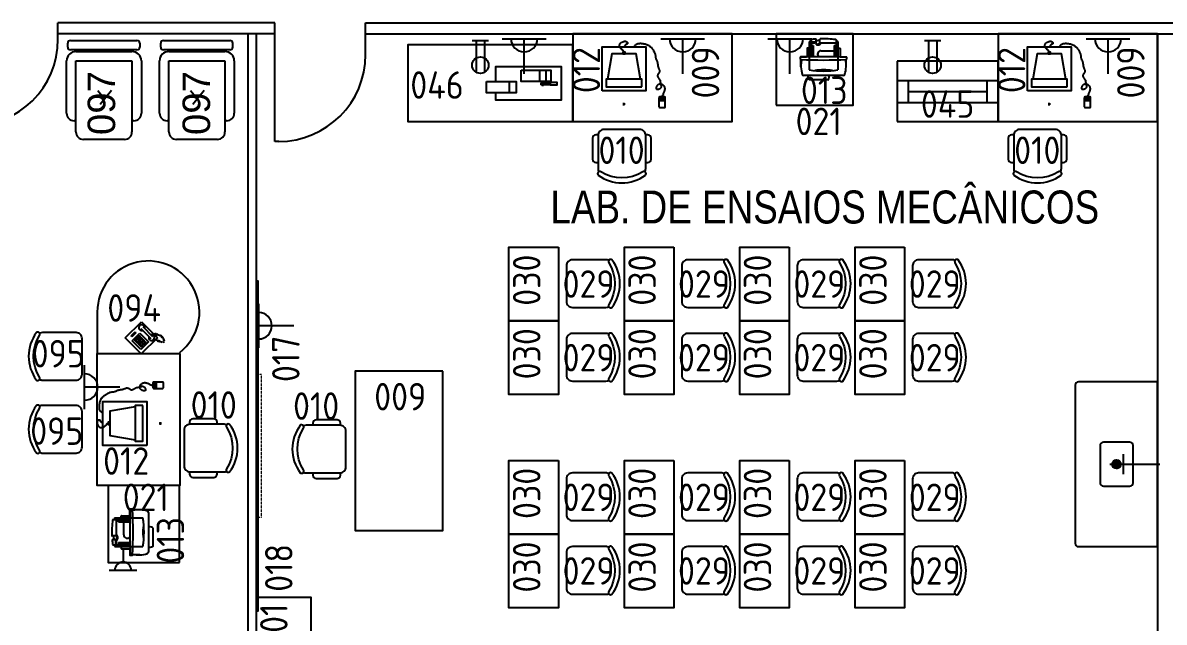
# Model space of a CAD drawing. Header units: millimetres. Extents: x 18768 to 1484868, y -11027 to 520152.
# Drawn here: x 198631 to 209015, y 29657 to 35110 of the extents above; entities that cross this region are included whole.
import ezdxf
from ezdxf.enums import TextEntityAlignment as Align

# ---------------------------------------------------------------- set-up
doc = ezdxf.new("R2010")
doc.units = ezdxf.units.MM
doc.linetypes.add('HIDDEN', pattern=[0.375, 0.25, -0.125])
for name, color, linetype in [('025', 3, 'Continuous'), ('1-PAREDES', 7, 'Continuous'), ('L018-SIMBOLO1', 3, 'Continuous'), ('L025-CONTORNO', 7, 'Continuous'), ('L025-IMPLANTAÇÃO', 1, 'Continuous'), ('L025-TEXTO', 7, 'Continuous'), ('L035-ARRANJO-ADQUIRIR', 102, 'Continuous'), ('L035-ARRANJO-EXISTENTE', 180, 'Continuous'), ('L035-TEXTO', 40, 'Continuous'), ('PAREDES', 7, 'Continuous')]:
    doc.layers.add(name, color=color, linetype=linetype)
doc.styles.add('ISO-CP--18', font='isocp.shx', dxfattribs={"width": 0.75, "height": 180})
doc.styles.add('ISO-CP--25', font='isocp.shx', dxfattribs={"height": 250})
doc.styles.get("Standard").update_dxf_attribs({"font": 'arial.ttf'})

# ---------------------------------------------------------------- blocks, each defined once
blk = doc.blocks.new('BL_SENAI_id9330510070')
at = {"layer": 'L035-ARRANJO-ADQUIRIR', "color": 0, "linetype": 'ByBlock', "lineweight": -2}
for p, q in [((0, 550), (0, 0)), ((920, 550), (0, 550)), ((920, 0), (920, 550)), ((0, 375), (920, 375)), ((100, 375), (100, 175)), ((820, 175), (820, 375)), ((100, 275), (820, 275)), ((0, 175), (920, 175)), ((0, 0), (920, 0))]:
    blk.add_line(p, q, dxfattribs=at)
at = {"layer": 'L025-TEXTO', "style": 'ISO-CP--25'}
blk.add_attdef('rmp_mt_codmaterial', (15, 15), '', height=40, dxfattribs=at)
at = {"layer": 'L025-TEXTO', "style": 'ISO-CP--25', "flags": 1}
for tag in ['rmp_mt_nomeunid', 'rmp_mt_potencia', 'rmp_mt_cod']:
    blk.add_attdef(tag, (15, 15), '', height=40, dxfattribs=at)
blk = doc.blocks.new('BL_SENAI_id9320220810')
at = {"layer": 'L025-CONTORNO', "color": 0}
blk.add_lwpolyline([(-688, 238), (112, 238), (112, 1688), (-688, 1688)], close=True, dxfattribs=at)
at = {"layer": 'L025-TEXTO', "style": 'ISO-CP--25'}
blk.add_attdef('rmp_mt_codmaterial', (15, 15), '', height=40, dxfattribs=at)
at = {"layer": 'L025-TEXTO', "style": 'ISO-CP--25', "flags": 1}
for tag in ['rmp_mt_nomeunid', 'rmp_mt_potencia', 'rmp_mt_cod']:
    blk.add_attdef(tag, (15, 15), '', height=40, dxfattribs=at)
blk = doc.blocks.new('BL_SENAI_id9320211380')
at = {"layer": 'L035-ARRANJO-ADQUIRIR', "color": 0}
for points in [[(388, -137, 0.129448), (395, -110), (395, 195, 0.414214), (341, 249), (16, 249, 0.414214), (-38, 195), (-38, -112, 0.120944), (-32, -137)], [(-38, 199), (-58, 199, 0.414214), (-88, 169), (-88, -21, 0.414214), (-58, -51), (-38, -51)], [(395, -51), (415, -51, 0.414214), (445, -21), (445, 169, 0.414214), (415, 199), (395, 199)], [(368, -137, -0.290756), (-12, -137, 0.829608), (-38, -166, 0.333333), (394, -166, 0.829608), (368, -137)]]:
    blk.add_lwpolyline(points, format="xyb", dxfattribs=at)
at = {"layer": 'L025-TEXTO', "style": 'ISO-CP--25'}
blk.add_attdef('rmp_mt_codmaterial', (15, 15), '', height=40, dxfattribs=at)
at = {"layer": 'L025-TEXTO', "style": 'ISO-CP--25', "flags": 1}
for tag in ['rmp_mt_nomeunid', 'rmp_mt_potencia', 'rmp_mt_cod']:
    blk.add_attdef(tag, (15, 15), '', height=40, dxfattribs=at)
blk = doc.blocks.new('BL_SENAI_id9300159197')
at = {"layer": 'L025-CONTORNO', "color": 0, "linetype": 'HIDDEN', "lineweight": 9}
blk.add_lwpolyline([(-650, -50), (650, -50), (650, 0), (-650, 0)], close=True, dxfattribs=at)
at = {"layer": 'L025-TEXTO', "lineweight": 9, "style": 'ISO-CP--25'}
blk.add_attdef('rmp_mt_codmaterial', (15, 15), '', height=40, dxfattribs=at)
at = {"layer": 'L025-TEXTO', "lineweight": 9, "style": 'ISO-CP--25', "flags": 1}
for tag in ['rmp_mt_nomeunid', 'rmp_mt_potencia', 'rmp_mt_cod']:
    blk.add_attdef(tag, (15, 15), '', height=40, dxfattribs=at)
blk = doc.blocks.new('BL_SENAI_id9320290690')
at = {"layer": 'L025-CONTORNO', "color": 0}
blk.add_lwpolyline([(-3131, 134), (-131, 134), (-131, 152), (-3131, 152)], close=True, dxfattribs=at)
at = {"layer": 'L025-TEXTO', "style": 'ISO-CP--25'}
blk.add_attdef('rmp_mt_codmaterial', (15, 15), '', height=40, dxfattribs=at)
at = {"layer": 'L025-TEXTO', "style": 'ISO-CP--25', "flags": 1}
for tag in ['rmp_mt_nomeunid', 'rmp_mt_potencia', 'rmp_mt_cod']:
    blk.add_attdef(tag, (15, 15), '', height=40, dxfattribs=at)
blk = doc.blocks.new('BL_SENAI_id9320211390')
at = {"layer": 'L035-ARRANJO-EXISTENTE', "color": 0}
blk.add_lwpolyline([(577, -153), (-93, -153), (-93, 297), (577, 297)], close=True, dxfattribs=at)
at = {"layer": 'L025-TEXTO', "style": 'ISO-CP--25'}
blk.add_attdef('rmp_mt_codmaterial', (15, 15), '', height=40, dxfattribs=at)
at = {"layer": 'L025-TEXTO', "style": 'ISO-CP--25', "flags": 1}
for tag in ['rmp_mt_nomeunid', 'rmp_mt_potencia', 'rmp_mt_cod']:
    blk.add_attdef(tag, (15, 15), '', height=40, dxfattribs=at)
blk = doc.blocks.new('BL_SENAI_id9370710510')
at = {"layer": 'L035-ARRANJO-ADQUIRIR', "color": 0}
for p, q in [((185, 107), (161, 107)), ((173, 95), (173, 119)), ((491, 168), (491, 85)), ((491, 142), (549, 142)), ((491, 141), (549, 141)), ((495, 168), (495, 145)), ((511, 168), (495, 168)), ((495, 145), (511, 145)), ((542, 174), (498, 174)), ((511, 145), (511, 168)), ((529, 168), (512, 168)), ((512, 168), (512, 145)), ((512, 145), (529, 145)), ((529, 145), (529, 168)), ((530, 168), (530, 145)), ((546, 168), (530, 168)), ((530, 145), (546, 145)), ((546, 145), (546, 168)), ((549, 85), (549, 168)), ((498, 78), (542, 78))]:
    blk.add_line(p, q, dxfattribs=at)
for points in [[(-27, 229), (-27, 629), (373, 629), (373, 229)], [(162, 566), (184, 566), (184, 581), (162, 581)], [(335, 266), (335, 336), (10, 336), (10, 266)]]:
    blk.add_lwpolyline(points, close=True, dxfattribs=at)
for points in [[(173, 581), (172, 586), (170, 590), (168, 593), (165, 596), (162, 598), (160, 599), (158, 600), (156, 602), (154, 603), (153, 604), (152, 606), (152, 607), (152, 609), (151, 610), (151, 611), (150, 612), (149, 613), (148, 614), (146, 615), (145, 616), (143, 617), (141, 618), (139, 620), (138, 622), (136, 624), (135, 627), (134, 630), (133, 633), (133, 637), (133, 640), (133, 644), (133, 647), (134, 650), (134, 653), (135, 656), (137, 658), (138, 661), (140, 663), (142, 665), (144, 667), (146, 668), (148, 670), (151, 671), (153, 672), (156, 673), (158, 674), (160, 675), (162, 676), (164, 676), (166, 677), (168, 678), (170, 678), (172, 679), (174, 679), (175, 679), (177, 680), (179, 680), (180, 680), (182, 680), (183, 680), (185, 680), (187, 680), (189, 679), (190, 679), (192, 678), (194, 678), (195, 677), (197, 676), (199, 675), (200, 674), (201, 672), (203, 671), (204, 670), (205, 669), (205, 667), (206, 666), (206, 665), (206, 664), (206, 663), (206, 662), (205, 660), (205, 659), (204, 658), (203, 658), (201, 657), (200, 656), (199, 655), (197, 654), (196, 653), (194, 653), (193, 652), (191, 651), (190, 650), (189, 649), (187, 648), (186, 647), (185, 645), (184, 644), (183, 642), (182, 640), (181, 637), (179, 635), (176, 632), (173, 629)], [(268, 629), (272, 638), (277, 645), (282, 650), (288, 655), (294, 657), (300, 659), (307, 661), (313, 661), (320, 662), (326, 662), (332, 661), (338, 661), (343, 660), (349, 659), (355, 658), (360, 657), (366, 656), (371, 654), (377, 652), (382, 651), (387, 649), (392, 646), (397, 644), (402, 641), (406, 637), (411, 634), (415, 630), (419, 626), (422, 621), (426, 617), (430, 612), (433, 607), (437, 602), (440, 597), (443, 591), (447, 586), (449, 580), (452, 575), (454, 570), (456, 565), (457, 560), (458, 555), (459, 550), (460, 545), (460, 540), (461, 535), (461, 531), (462, 526), (464, 521), (466, 516), (467, 511), (470, 507), (472, 502), (474, 496), (475, 491), (477, 486), (478, 481), (479, 475), (480, 470), (481, 465), (481, 459), (482, 454), (483, 449), (484, 445), (486, 440), (487, 436), (489, 432), (491, 428), (492, 425), (494, 421), (495, 418), (496, 415), (496, 411), (496, 408), (496, 405), (495, 402), (494, 398), (493, 395), (492, 393), (490, 390), (488, 387), (486, 385), (484, 382), (482, 380), (481, 377), (480, 375), (479, 372), (479, 369), (479, 366), (479, 362), (481, 359), (482, 355), (484, 352), (486, 348), (488, 345), (490, 342), (492, 338), (493, 336), (495, 333), (497, 331), (498, 329), (499, 327), (500, 326), (501, 325), (501, 325), (501, 324), (501, 324), (501, 324), (501, 324), (500, 323), (500, 322), (501, 319), (501, 316), (502, 312), (503, 308), (504, 303), (505, 298), (506, 293), (507, 287), (508, 283), (509, 278), (510, 275), (511, 271), (511, 268), (511, 265), (510, 262), (509, 259), (507, 257), (505, 254), (502, 251), (498, 248), (495, 246), (491, 244), (487, 242), (483, 241), (480, 241), (477, 241), (475, 242), (473, 243), (471, 245), (470, 247), (469, 250), (469, 253), (469, 256), (469, 259), (470, 262), (471, 265), (472, 268), (473, 271), (475, 274), (477, 277), (479, 280), (482, 283), (485, 286), (488, 289), (491, 291), (495, 293), (498, 294), (503, 294), (507, 293), (512, 292), (517, 290), (522, 287), (527, 283), (531, 279), (536, 274), (539, 269), (542, 263), (543, 257), (544, 251), (544, 245), (543, 239), (542, 233), (540, 227), (538, 221), (536, 216), (533, 210), (530, 205), (528, 199), (525, 194), (523, 189), (521, 183), (520, 177), (520, 174)], [(323, 336), (283, 566), (63, 566), (23, 336)]]:
    blk.add_lwpolyline(points, dxfattribs=at)
for centre, start, end in [((498, 168), 90, 180), ((542, 168), 0, 90), ((498, 85), 180, 270), ((542, 85), 270, 0)]:
    blk.add_arc(centre, 6.72, start, end, dxfattribs=at)
at = {"layer": 'L025-TEXTO', "style": 'ISO-CP--25'}
blk.add_attdef('rmp_mt_codmaterial', (15, 15), '', height=40, dxfattribs=at)
at = {"layer": 'L025-TEXTO', "style": 'ISO-CP--25', "flags": 1}
for tag in ['rmp_mt_nomeunid', 'rmp_mt_potencia', 'rmp_mt_cod']:
    blk.add_attdef(tag, (15, 15), '', height=40, dxfattribs=at)
blk = doc.blocks.new('BL_SENAI_id9320220790')
at = {"layer": 'L025-CONTORNO', "color": 0}
blk.add_lwpolyline([(0, 0), (0, 700), (-650, 700), (-650, 0)], close=True, dxfattribs=at)
at = {"layer": 'L025-TEXTO', "style": 'ISO-CP--18'}
blk.add_attdef('rmp_mt_codmaterial', (15, 15), '', height=40, dxfattribs=at)
at = {"layer": 'L025-TEXTO', "style": 'ISO-CP--18', "flags": 1}
for tag in ['rmp_mt_nomeunid', 'rmp_mt_potencia', 'rmp_mt_cod']:
    blk.add_attdef(tag, (15, 15), '', height=40, dxfattribs=at)
blk = doc.blocks.new('BL_SENAI_id9370720080')
at = {"layer": 'L035-ARRANJO-EXISTENTE', "color": 0}
for p, q in [((-21, 418), (-3, 418)), ((-209, 167), (-209, 337)), ((-169, 28), (-169, 387)), ((136, 337), (-119, 337)), ((-92, 413), (-24, 413)), ((76, 357), (-1, 357)), ((0, 357), (0, 415)), ((154, 322), (0, 322)), ((104, 317), (0, 317)), ((79, 337), (79, 354)), ((104, 302), (104, 322)), ((124, 285), (124, 322)), ((132, 285), (132, 322)), ((139, 322), (139, 334)), ((104, 305), (0, 305)), ((104, 302), (0, 302)), ((55, 232), (55, 112)), ((124, 92), (124, 240)), ((124, 240), (161, 240)), ((126, 275), (158, 275)), ((104, 112), (0, 112)), ((104, 110), (0, 110)), ((104, 112), (104, 92)), ((136, 77), (-119, 77)), ((-92, 2), (-24, 2)), ((76, 57), (-1, 57)), ((104, 97), (0, 97)), ((154, 92), (0, 92)), ((0, 57), (0, 0)), ((79, 77), (79, 60)), ((139, 80), (139, 92)), ((-21, -3), (-3, -3))]:
    blk.add_line(p, q, dxfattribs=at)
for centre, radius, start, end in [((-21, 415), 3, 90, 177.4284), ((-7, 415), 3, 2.5716, 90), ((-3, 415), 3, 0, 90), ((-154, 387), 15, 107.7571, 180), ((-82, 161), 252, 76.9063, 107.7571), ((721, 207), 850, 171.2026, 188.7974), ((4596, 207), 4625, 177.4284, 182.5716), ((-4624, 207), 4625, 357.4284, 2.5716), ((76, 354), 3, 0, 90), ((136, 334), 3, 0, 90), ((154, 319), 3, 7.2919, 90), ((-721, 207), 885, 4.5759, 7.2919), ((-636, 207), 517, 351.0985, 8.9015), ((25, 232), 30, 0, 142.3429), ((137, 257), 28.3, 123.367, 236.633), ((137, 257), 20.8, 123.367, 227.8145), ((119, 285), 5, 303.367, 0), ((119, 230), 5, 0, 56.633), ((122, 240), 2, 0, 47.8145), ((119, 285), 12.5, 303.367, 0), ((-721, 207), 870, 2.1781, 4.441), ((-721, 207), 885, 352.7081, 1.9536), ((158, 278), 3, 270, 4.5759), ((161, 237), 3, 1.9536, 90), ((-154, 28), 15, 180, 252.2429), ((-82, 254), 252, 252.2429, 283.0937), ((-3, 0), 3, 270, 0), ((76, 60), 3, 270, 0), ((136, 80), 3, 270, 0), ((154, 95), 3, 270, 352.7081), ((-21, 0), 3, 182.5716, 270), ((-7, 0), 3, 270, 357.4284)]:
    blk.add_arc(centre, radius, start, end, dxfattribs=at)
at = {"layer": 'L035-ARRANJO-EXISTENTE', "color": 0, "extrusion": (0, 0, -1)}
blk.add_ellipse((-169, 337), major_axis=(40, 0), ratio=0.25, start_param=3.141593, end_param=4.712389, dxfattribs=at)
at = {"layer": 'L035-ARRANJO-EXISTENTE', "color": 0}
blk.add_ellipse((-169, 167), major_axis=(40, 0), ratio=0.25, start_param=3.141593, end_param=4.712389, dxfattribs=at)
at = {"layer": 'L025-TEXTO', "style": 'ISO-CP--18'}
blk.add_attdef('rmp_mt_codmaterial', (15, 15), '', height=40, dxfattribs=at)
at = {"layer": 'L025-TEXTO', "style": 'ISO-CP--18', "flags": 1}
for tag in ['rmp_mt_nomeunid', 'rmp_mt_potencia', 'rmp_mt_cod']:
    blk.add_attdef(tag, (15, 15), '', height=40, dxfattribs=at)
blk = doc.blocks.new('BL_SENAI_id9330391500')
at = {"layer": 'L035-ARRANJO-ADQUIRIR', "color": 0, "linetype": 'ByBlock', "lineweight": -2}
for p, q in [((1196, 468), (1196, 365)), ((1256, 468), (1256, 365)), ((920, 365), (920, 261)), ((1210, 352), (1210, 336)), ((1296, 352), (1210, 352)), ((1296, 336), (1210, 336)), ((1296, 336), (1210, 336)), ((1218, 365), (1218, 352)), ((1218, 336), (1218, 328)), ((1234, 328), (1218, 328)), ((1234, 365), (1234, 352)), ((1234, 336), (1234, 328))]:
    blk.add_line(p, q, dxfattribs=at)
for points in [[(1500, 0), (1500, 0), (1500, 700), (1500, 700), (0, 700), (0, 700), (0, 0), (0, 0)], [(1031, 468), (1301, 468), (1301, 365), (1031, 365)], [(715, 365), (985, 365), (985, 261), (715, 261)], [(1296, 358), (1356, 358), (1356, 331), (1296, 331)]]:
    blk.add_lwpolyline(points, close=True, dxfattribs=at)
blk.add_lwpolyline([(798, 261), (798, 199), (1398, 199), (1398, 499), (798, 499), (798, 365)], dxfattribs=at)
at = {"layer": 'L025-TEXTO', "style": 'ISO-CP--25'}
blk.add_attdef('rmp_mt_codmaterial', (15, 15), '', height=40, dxfattribs=at)
at = {"layer": 'L025-TEXTO', "style": 'ISO-CP--25', "flags": 1}
for tag in ['rmp_mt_nomeunid', 'rmp_mt_potencia', 'rmp_mt_cod']:
    blk.add_attdef(tag, (15, 15), '', height=40, dxfattribs=at)
blk = doc.blocks.new('BL_SENAI_id9320260060')
at = {"layer": '025', "color": 0}
blk.add_lwpolyline([(-1269, -8), (1, -8), (1, 492), (-1269, 492)], close=True, dxfattribs=at)
at = {"layer": 'L025-TEXTO', "style": 'ISO-CP--18'}
blk.add_attdef('rmp_mt_codmaterial', (15, 15), '', height=40, dxfattribs=at)
at = {"layer": 'L025-TEXTO', "style": 'ISO-CP--18', "flags": 1}
for tag in ['rmp_mt_nomeunid', 'rmp_mt_potencia', 'rmp_mt_cod']:
    blk.add_attdef(tag, (15, 15), '', height=40, dxfattribs=at)
blk = doc.blocks.new('BL_SENAI_id9320211210')
at = {"layer": 'L035-ARRANJO-EXISTENTE', "color": 0}
for points in [[(246, 239, 0.129448), (219, 246), (-85, 246, 0.414214), (-139, 192), (-139, -134, 0.414214), (-85, -188), (221, -188, 0.120944), (246, -181)], [(246, 218, -0.290756), (246, -161, 0.829608), (275, -188, 0.333333), (275, 245, 0.829608), (246, 219)]]:
    blk.add_lwpolyline(points, format="xyb", dxfattribs=at)
at = {"layer": 'L025-TEXTO', "style": 'ISO-CP--25'}
blk.add_attdef('rmp_mt_codmaterial', (15, 15), '', height=40, dxfattribs=at)
at = {"layer": 'L025-TEXTO', "style": 'ISO-CP--25', "flags": 1}
for tag in ['rmp_mt_nomeunid', 'rmp_mt_potencia', 'rmp_mt_cod']:
    blk.add_attdef(tag, (15, 15), '', height=40, dxfattribs=at)
blk = doc.blocks.new('BL_SENAI_id9320291110')
for p, q in [((-185, -49), (-185, 555)), ((-160, 580), (-126, 580)), ((-100, 555), (-100, -49)), ((0, 595), (477, 595)), ((545, 527), (545, 510)), ((-85, 0), (-85, 510)), ((0, 510), (647, 510)), ((0, 0), (0, 510)), ((715, 442), (715, 68)), ((647, 0), (0, 0)), ((-126, -74), (-160, -74)), ((477, -85), (0, -85)), ((545, 0), (545, -17))]:
    blk.add_line(p, q)
for centre, radius, start, end in [((-160, 555), 25.5, 90, 180), ((-126, 555), 25.5, 0, 90), ((0, 510), 85, 90, 180), ((477, 527), 68, 360, 90), ((647, 442), 68, 360, 90), ((0, 0), 85, 180, 270), ((647, 68), 68, 270, 0), ((-160, -49), 25.5, 180, 270), ((-126, -49), 25.5, 270, 360), ((477, -17), 68, 270, 360)]:
    blk.add_arc(centre, radius, start, end)
at = {"layer": 'L025-CONTORNO'}
for p, q in [((271, 322), (397, 219)), ((349, 259), (272, 198))]:
    blk.add_line(p, q, dxfattribs=at)
at = {"layer": 'L025-TEXTO'}
blk.add_attdef('rmp_mt_codmaterial', (89, 56), '', height=40, dxfattribs=at)
at = {"layer": 'L025-TEXTO', "flags": 1}
for tag in ['rmp_mt_nomeunid', 'rmp_mt_potencia', 'rmp_mt_cod']:
    blk.add_attdef(tag, (89, 56), '', height=40, dxfattribs=at)
blk = doc.blocks.new('BL_SENAI_id9320210370')
at = {"layer": 'L035-ARRANJO-ADQUIRIR', "color": 0}
for points in [[(-146, 159, 0.129448), (-139, 186), (-139, 490, 0.414214), (-193, 544), (-518, 544, 0.414214), (-572, 490), (-572, 184, 0.120944), (-566, 159)], [(-166, 158, -0.290756), (-546, 158, 0.829608), (-572, 130, 0.333333), (-140, 130, 0.829608), (-166, 158)]]:
    blk.add_lwpolyline(points, format="xyb", dxfattribs=at)
at = {"layer": 'L025-TEXTO', "style": 'ISO-CP--25'}
blk.add_attdef('rmp_mt_codmaterial', (15, 15), '', height=40, dxfattribs=at)
at = {"layer": 'L025-TEXTO', "style": 'ISO-CP--25', "flags": 1}
for tag in ['rmp_mt_nomeunid', 'rmp_mt_potencia', 'rmp_mt_cod']:
    blk.add_attdef(tag, (15, 15), '', height=40, dxfattribs=at)
blk = doc.blocks.new('BL_SENAI_id9320221610')
at = {"layer": 'L035-ARRANJO-ADQUIRIR', "color": 0}
blk.add_line((-640, -321), (-262, -321), dxfattribs=at)
blk.add_lwpolyline([(-262, 429), (938, 429), (938, -321), (-262, -321)], close=True, dxfattribs=at)
blk.add_arc((-640, 144), 465, 37.7997, 270, dxfattribs=at)
at = {"layer": 'L025-TEXTO', "style": 'ISO-CP--25'}
blk.add_attdef('rmp_mt_codmaterial', (15, 15), '', height=40, dxfattribs=at)
at = {"layer": 'L025-TEXTO', "style": 'ISO-CP--25', "flags": 1}
for tag in ['rmp_mt_nomeunid', 'rmp_mt_potencia', 'rmp_mt_cod']:
    blk.add_attdef(tag, (15, 15), '', height=40, dxfattribs=at)
blk = doc.blocks.new('RECTANG')
for p, q in [((1, 1), (0, 1)), ((0, 1), (0, 0)), ((1, 0), (1, 1)), ((0, 0), (1, 0))]:
    blk.add_line(p, q)

msp = doc.modelspace()

# ---------------------------------------------------------------- hatches: boundary and pattern name
at = {"layer": 'L025-IMPLANTAÇÃO', "linetype": 'Continuous'}
h = msp.add_hatch(dxfattribs=at)
h.set_pattern_fill('ANSI31', color=256, scale=16, angle=630, style=0)
h.set_pattern_definition([(315, (132094.5776, 116797.1544), (1.414213562, 1.414213562), [])])
h.paths.add_polyline_path([(208621.154, 31094.189, 0.414213562), (208581.154, 31134.189, 0.414213562), (208541.154, 31094.189)])
h.paths.add_polyline_path([(208581.154, 31054.189, 0.414213562), (208621.154, 31094.189), (208541.154, 31094.189, 0.414213562)])

# ---------------------------------------------------------------- linework, layer by layer
at = {"layer": '1-PAREDES'}
for q in [(208954.692, 27568.442), (208954.692, 27511.201)]:
    msp.add_line((208954.692, 35011.201), q, dxfattribs=at)
at = {"layer": 'DEFPOINTS'}
for p, q in [((200923.482, 35011.766), (200923.482, 35110.201)), ((201748.482, 34820.894), (201748.482, 35110.201)), ((200958.482, 34030.894), (200923.482, 34030.894))]:
    msp.add_line(p, q, dxfattribs=at)
at = {"layer": 'L018-SIMBOLO1'}
for p, q in [((202718.437, 34950.156), (202868.437, 34950.156)), ((202755.937, 34950.156), (202755.937, 34660.204)), ((202830.937, 34950.156), (202830.937, 34660.204)), ((206833.598, 34950.156), (206983.598, 34950.156)), ((206871.098, 34950.156), (206871.098, 34660.204)), ((206946.098, 34950.156), (206946.098, 34660.204)), ((199704.105, 32328.096), (199793.908, 32238.294)), ((199722.066, 32346.057), (199811.869, 32256.254)), ((199657.453, 32220.661), (199657.453, 32220.661)), ((199674.291, 32237.499), (199674.291, 32237.499)), ((199674.291, 32203.823), (199674.291, 32203.823)), ((199691.129, 32254.337), (199691.129, 32254.337)), ((199691.129, 32220.661), (199691.129, 32220.661)), ((199707.967, 32237.499), (199707.967, 32237.499)), ((199707.967, 32203.823), (199707.967, 32203.823)), ((199724.805, 32220.661), (199724.805, 32220.661)), ((199741.643, 32203.823), (199741.643, 32203.823)), ((199825.007, 32279.584), (199839.375, 32286.769)), ((199826.826, 32236.067), (199853.743, 32222.111)), ((199835.783, 32275.992), (199850.151, 32283.177)), ((199846.559, 32272.4), (199860.928, 32279.584)), ((199853.743, 32214.927), (199868.112, 32222.111)), ((199857.336, 32268.808), (199871.704, 32275.992)), ((199864.52, 32211.335), (199878.888, 32218.519)), ((199868.112, 32265.216), (199882.48, 32272.4)), ((199875.296, 32207.742), (199889.664, 32214.927)), ((199878.888, 32261.624), (199893.257, 32268.808)), ((199886.072, 32254.44), (199900.441, 32261.624)), ((199886.072, 32204.15), (199900.441, 32211.335)), ((199893.257, 32247.256), (199907.625, 32254.44)), ((199900.441, 32240.071), (199914.809, 32247.256)), ((199904.033, 32229.295), (199918.401, 32236.479)), ((199904.287, 32204.951), (199918.656, 32212.135)), ((199907.625, 32218.519), (199921.993, 32225.703)), ((199691.129, 32186.985), (199691.129, 32186.985)), ((199707.967, 32170.147), (199707.967, 32170.147)), ((199724.805, 32186.985), (199724.805, 32186.985)), ((199542.641, 30329.874), (199542.641, 30204.874)), ((199417.641, 30129.874), (199667.641, 30129.874))]:
    msp.add_line(p, q, dxfattribs=at)
for points in [[(199657.453, 32212.176), (199665.938, 32220.661), (199657.453, 32229.146), (199648.968, 32220.661)], [(199674.291, 32229.014), (199682.776, 32237.499), (199674.291, 32245.984), (199665.806, 32237.499)], [(199674.291, 32195.338), (199682.776, 32203.823), (199674.291, 32212.308), (199665.806, 32203.823)], [(199691.129, 32245.852), (199699.614, 32254.337), (199691.129, 32262.822), (199682.644, 32254.337)], [(199691.129, 32212.176), (199699.614, 32220.661), (199691.129, 32229.146), (199682.644, 32220.661)], [(199691.129, 32178.5), (199699.614, 32186.985), (199691.129, 32195.47), (199682.644, 32186.985)], [(199707.967, 32229.014), (199716.452, 32237.499), (199707.967, 32245.984), (199699.482, 32237.499)], [(199707.967, 32195.338), (199716.452, 32203.823), (199707.967, 32212.308), (199699.482, 32203.823)], [(199724.805, 32212.176), (199733.29, 32220.661), (199724.805, 32229.146), (199716.32, 32220.661)], [(199724.805, 32178.5), (199733.29, 32186.985), (199724.805, 32195.47), (199716.32, 32186.985)], [(199741.643, 32195.338), (199750.128, 32203.823), (199741.643, 32212.308), (199733.158, 32203.823)], [(199707.967, 32161.662), (199716.452, 32170.147), (199707.967, 32178.632), (199699.482, 32170.147)]]:
    msp.add_lwpolyline(points, close=True, dxfattribs=at)
for centre in [(202793.437, 34725.156), (206908.598, 34725.156)]:
    msp.add_circle(centre, 75, dxfattribs=at)
for centre, radius, start, end in [((199713.086, 32337.077), 26.623, 343.4914645, 286.5085355), ((199802.888, 32247.274), 26.623, 163.4914645, 106.5085355), ((199542.641, 30129.874), 75, 0, 180)]:
    msp.add_arc(centre, radius, start, end, dxfattribs=at)
at = {"layer": 'L025-IMPLANTAÇÃO', "linetype": 'Continuous'}
for p, q in [((208641.84, 31184.593), (208641.84, 31004.593)), ((208521.84, 31094.593), (208976.84, 31094.593))]:
    msp.add_line(p, q, dxfattribs=at)
for points in [[(208234.692, 30344.593), (208954.692, 30344.593), (208954.692, 31844.593), (208234.692, 31844.593, 0.414213562), (208204.692, 31814.593), (208204.692, 30374.593, 0.414213562)], [(208431.84, 31264.593), (208431.84, 30924.593, 0.414213562), (208461.84, 30894.593), (208701.84, 30894.593, 0.414213562), (208731.84, 30924.593), (208731.84, 31264.593, 0.414213562), (208701.84, 31294.593), (208461.84, 31294.593, 0.414213562)]]:
    msp.add_lwpolyline(points, format="xyb", close=True, dxfattribs=at)
msp.add_circle((208581.154, 31094.189), 40, dxfattribs=at)
at = {"layer": 'L035-ARRANJO-ADQUIRIR', "color": 100}
for p, q in [((202992.761, 34965.671), (203392.761, 34965.671)), ((203192.761, 34645.671), (203192.761, 34965.671)), ((204434.294, 34965.671), (204834.294, 34965.671)), ((204634.294, 34645.671), (204634.294, 34965.671)), ((205410.329, 34965.671), (205810.329, 34965.671)), ((205610.329, 34645.671), (205610.329, 34965.671)), ((208304.294, 34965.671), (208704.294, 34965.671)), ((208504.294, 34645.671), (208504.294, 34965.671)), ((200776.652, 32154.134), (200776.652, 32554.134)), ((201096.652, 32354.134), (200776.652, 32354.134)), ((199192.822, 31596.139), (199192.822, 31996.139)), ((199512.822, 31796.139), (199192.822, 31796.139))]:
    msp.add_line(p, q, dxfattribs=at)
for centre, start, end in [((203192.761, 34965.671), 180, 0), ((204634.294, 34965.671), 180, 0), ((205610.329, 34965.671), 180, 0), ((208504.294, 34965.671), 180, 0), ((200776.652, 32354.134), 270, 90), ((199192.822, 31796.139), 270, 90)]:
    msp.add_arc(centre, 120, start, end, dxfattribs=at)
at = {"layer": 'PAREDES'}
for p, q in [((200923.482, 35110.201), (198949.926, 35110.201)), ((198949.926, 34960.201), (198949.926, 35110.201)), ((201748.482, 35110.201), (209187.176, 35110.201)), ((200923.482, 35011.201), (198949.926, 35011.201)), ((200678.375, 35011.201), (200678.375, 27511.201)), ((200753.375, 35011.201), (200753.375, 27511.201)), ((200923.482, 34030.894), (200923.482, 35011.766)), ((201748.482, 35011.201), (209187.176, 35011.201))]:
    msp.add_line(p, q, dxfattribs=at)
for centre in [(198159.926, 34960.201), (200958.482, 34820.894)]:
    msp.add_arc(centre, 790, 270, 0, dxfattribs=at)

# ---------------------------------------------------------------- block references
at = {"layer": 'L018-SIMBOLO1', "rotation": 45}
for p, xscale, yscale, zscale in [((199856.006, 32245.092), -208.4141715587441, 205.8434585058421, 208.4141715587442), ((199660.259, 32290.819), -51.5937499999953, 11.90625, 51.59375), ((199772.513, 32206.629), -95.25000000001029, 111.125, 95.25)]:
    msp.add_blockref('RECTANG', p, dxfattribs=dict(at, xscale=xscale, yscale=yscale, zscale=zscale))
at = {"layer": 'L035-ARRANJO-ADQUIRIR'}
ref = msp.add_blockref('BL_SENAI_id9320220810', (203396.525, 34323.026), dxfattribs=dict(at, rotation=270))
ref.add_attrib('rmp_mt_codmaterial', '009', dxfattribs={"layer": 'L025-TEXTO', "height": 250, "rotation": 90, "style": 'ISO-CP--25'}).set_placement((204967.145, 34658.633), align=Align.CENTER)
ref = msp.add_blockref('BL_SENAI_id9320220790', (205484.692, 34361.201), dxfattribs=dict(at, rotation=270))
ref.add_attrib('rmp_mt_codmaterial', '021', dxfattribs={"layer": 'L025-TEXTO', "height": 250, "style": 'ISO-CP--18'}).set_placement((205871.638, 34213.396), align=Align.MIDDLE)
ref = msp.add_blockref('BL_SENAI_id9320220810', (207266.525, 34323.026), dxfattribs=dict(at, rotation=270))
ref.add_attrib('rmp_mt_codmaterial', '009', dxfattribs={"layer": 'L025-TEXTO', "height": 250, "rotation": 90, "style": 'ISO-CP--25'}).set_placement((208837.145, 34658.633), align=Align.CENTER)
ref = msp.add_blockref('BL_SENAI_id9320291110', (199113.863, 34764.027), dxfattribs=dict(at, rotation=270))
ref.add_attrib('rmp_mt_codmaterial', '097', (199470.521, 34089.219), dxfattribs={"layer": 'L025-TEXTO', "height": 250, "rotation": 90})
ref = msp.add_blockref('BL_SENAI_id9320291110', (199959.527, 34764.027), dxfattribs=dict(at, rotation=270))
ref.add_attrib('rmp_mt_codmaterial', '097', (200334.01, 34089.219), dxfattribs={"layer": 'L025-TEXTO', "height": 250, "rotation": 90})
ref = msp.add_blockref('BL_SENAI_id9330391500', (202134.692, 34211.201), dxfattribs=at)
ref.add_attrib('rmp_mt_codmaterial', '046', dxfattribs={"layer": 'L025-TEXTO', "height": 250, "style": 'ISO-CP--25'}).set_placement((202399.195, 34544.538), align=Align.MIDDLE)
ref = msp.add_blockref('BL_SENAI_id9370710510', (203927.328, 34262.057), dxfattribs=at)
ref.add_attrib('rmp_mt_codmaterial', '012', dxfattribs={"layer": 'L025-TEXTO', "height": 250, "rotation": 90, "style": 'ISO-CP--25'}).set_placement((203757.745, 34679.935), align=Align.MIDDLE)
ref = msp.add_blockref('BL_SENAI_id9370720080', (206123.462, 34800.774), dxfattribs=dict(at, rotation=89.99999999999999))
ref.add_attrib('rmp_mt_codmaterial', '013', dxfattribs={"layer": 'L025-TEXTO', "height": 250, "style": 'ISO-CP--18'}).set_placement((205922.452, 34371.369), align=Align.CENTER)
ref = msp.add_blockref('BL_SENAI_id9370710510', (207797.328, 34262.057), dxfattribs=at)
ref.add_attrib('rmp_mt_codmaterial', '012', dxfattribs={"layer": 'L025-TEXTO', "height": 250, "rotation": 90, "style": 'ISO-CP--25'}).set_placement((207627.745, 34679.935), align=Align.MIDDLE)
ref = msp.add_blockref('BL_SENAI_id9330510070', (206584.692, 34211.201), dxfattribs=at)
ref.add_attrib('rmp_mt_codmaterial', '045', dxfattribs={"layer": 'L025-TEXTO', "height": 250, "style": 'ISO-CP--25'}).set_placement((207044.563, 34371.741), align=Align.MIDDLE)
ref = msp.add_blockref('BL_SENAI_id9320211380', (203902.595, 33891.485), dxfattribs=at)
ref.add_attrib('rmp_mt_codmaterial', '010', dxfattribs={"layer": 'L025-TEXTO', "height": 250, "style": 'ISO-CP--25'}).set_placement((204078.544, 33826.068), align=Align.CENTER)
ref = msp.add_blockref('BL_SENAI_id9320211380', (207684.728, 33891.485), dxfattribs=at)
ref.add_attrib('rmp_mt_codmaterial', '010', dxfattribs={"layer": 'L025-TEXTO', "height": 250, "style": 'ISO-CP--25'}).set_placement((207860.678, 33826.068), align=Align.CENTER)
ref = msp.add_blockref('BL_SENAI_id9320211390', (203350.855, 32491.28), dxfattribs=dict(at, rotation=90))
ref.add_attrib('rmp_mt_codmaterial', '030', dxfattribs={"layer": 'L025-TEXTO', "height": 250, "rotation": 90, "style": 'ISO-CP--25'}).set_placement((203214.829, 32769.033), align=Align.MIDDLE)
ref = msp.add_blockref('BL_SENAI_id9320211390', (204400.855, 32491.28), dxfattribs=dict(at, rotation=90))
ref.add_attrib('rmp_mt_codmaterial', '030', dxfattribs={"layer": 'L025-TEXTO', "height": 250, "rotation": 90, "style": 'ISO-CP--25'}).set_placement((204264.829, 32769.033), align=Align.MIDDLE)
ref = msp.add_blockref('BL_SENAI_id9320211390', (205450.855, 32491.28), dxfattribs=dict(at, rotation=90))
ref.add_attrib('rmp_mt_codmaterial', '030', dxfattribs={"layer": 'L025-TEXTO', "height": 250, "rotation": 90, "style": 'ISO-CP--25'}).set_placement((205314.829, 32769.033), align=Align.MIDDLE)
ref = msp.add_blockref('BL_SENAI_id9320211390', (206500.855, 32491.28), dxfattribs=dict(at, rotation=90))
ref.add_attrib('rmp_mt_codmaterial', '030', dxfattribs={"layer": 'L025-TEXTO', "height": 250, "rotation": 90, "style": 'ISO-CP--25'}).set_placement((206364.829, 32769.033), align=Align.MIDDLE)
ref = msp.add_blockref('BL_SENAI_id9320221610', (199628.689, 31838.598), dxfattribs=dict(at, rotation=270))
ref.add_attrib('rmp_mt_codmaterial', '094', dxfattribs={"layer": 'L025-TEXTO', "height": 250, "style": 'ISO-CP--25'}).set_placement((199643.689, 32516.28), align=Align.MIDDLE)
ref = msp.add_blockref('BL_SENAI_id9320211210', (203715.622, 32709.044), dxfattribs=at)
ref.add_attrib('rmp_mt_codmaterial', '029', dxfattribs={"layer": 'L025-TEXTO', "height": 250, "style": 'ISO-CP--25'}).set_placement((203778.166, 32733.668), align=Align.MIDDLE)
ref = msp.add_blockref('BL_SENAI_id9320211210', (204765.622, 32709.044), dxfattribs=at)
ref.add_attrib('rmp_mt_codmaterial', '029', dxfattribs={"layer": 'L025-TEXTO', "height": 250, "style": 'ISO-CP--25'}).set_placement((204828.166, 32733.668), align=Align.MIDDLE)
ref = msp.add_blockref('BL_SENAI_id9320211210', (205815.622, 32709.044), dxfattribs=at)
ref.add_attrib('rmp_mt_codmaterial', '029', dxfattribs={"layer": 'L025-TEXTO', "height": 250, "style": 'ISO-CP--25'}).set_placement((205878.166, 32733.668), align=Align.MIDDLE)
ref = msp.add_blockref('BL_SENAI_id9320211210', (206865.622, 32709.044), dxfattribs=at)
ref.add_attrib('rmp_mt_codmaterial', '029', dxfattribs={"layer": 'L025-TEXTO', "height": 250, "style": 'ISO-CP--25'}).set_placement((206928.166, 32733.668), align=Align.MIDDLE)
ref = msp.add_blockref('BL_SENAI_id9320290690', (200618.986, 29630.268), dxfattribs=dict(at, rotation=270))
ref.add_attrib('rmp_mt_codmaterial', '018', dxfattribs={"layer": 'L025-TEXTO', "height": 250, "rotation": 90, "style": 'ISO-CP--25'}).set_placement((200959.087, 30151.422), align=Align.MIDDLE)
ref = msp.add_blockref('BL_SENAI_id9320210370', (198625.125, 31720.045), dxfattribs=dict(at, rotation=270))
ref.add_attrib('rmp_mt_codmaterial', '095', dxfattribs={"layer": 'L025-TEXTO', "height": 250, "style": 'ISO-CP--25'}).set_placement((198952.542, 32100.002), align=Align.MIDDLE)
ref = msp.add_blockref('BL_SENAI_id9320211390', (203350.855, 31821.28), dxfattribs=dict(at, rotation=90))
ref.add_attrib('rmp_mt_codmaterial', '030', dxfattribs={"layer": 'L025-TEXTO', "height": 250, "rotation": 90, "style": 'ISO-CP--25'}).set_placement((203214.829, 32099.033), align=Align.MIDDLE)
ref = msp.add_blockref('BL_SENAI_id9320211390', (204400.855, 31821.28), dxfattribs=dict(at, rotation=90))
ref.add_attrib('rmp_mt_codmaterial', '030', dxfattribs={"layer": 'L025-TEXTO', "height": 250, "rotation": 90, "style": 'ISO-CP--25'}).set_placement((204264.829, 32099.033), align=Align.MIDDLE)
ref = msp.add_blockref('BL_SENAI_id9320211390', (205450.855, 31821.28), dxfattribs=dict(at, rotation=90))
ref.add_attrib('rmp_mt_codmaterial', '030', dxfattribs={"layer": 'L025-TEXTO', "height": 250, "rotation": 90, "style": 'ISO-CP--25'}).set_placement((205314.829, 32099.033), align=Align.MIDDLE)
ref = msp.add_blockref('BL_SENAI_id9320211390', (206500.855, 31821.28), dxfattribs=dict(at, rotation=90))
ref.add_attrib('rmp_mt_codmaterial', '030', dxfattribs={"layer": 'L025-TEXTO', "height": 250, "rotation": 90, "style": 'ISO-CP--25'}).set_placement((206364.829, 32099.033), align=Align.MIDDLE)
ref = msp.add_blockref('BL_SENAI_id9300159197', (200753.375, 31261.201), dxfattribs=dict(at, rotation=90))
ref.add_attrib('rmp_mt_codmaterial', '017', dxfattribs={"layer": 'L025-TEXTO', "lineweight": 9, "height": 250, "rotation": 90, "style": 'ISO-CP--25'}).set_placement((201023.641, 32053.498), align=Align.MIDDLE)
ref = msp.add_blockref('BL_SENAI_id9320211210', (203715.622, 32039.044), dxfattribs=at)
ref.add_attrib('rmp_mt_codmaterial', '029', dxfattribs={"layer": 'L025-TEXTO', "height": 250, "style": 'ISO-CP--25'}).set_placement((203778.166, 32063.668), align=Align.MIDDLE)
ref = msp.add_blockref('BL_SENAI_id9320211210', (204765.622, 32039.044), dxfattribs=at)
ref.add_attrib('rmp_mt_codmaterial', '029', dxfattribs={"layer": 'L025-TEXTO', "height": 250, "style": 'ISO-CP--25'}).set_placement((204828.166, 32063.668), align=Align.MIDDLE)
ref = msp.add_blockref('BL_SENAI_id9320211210', (205815.622, 32039.044), dxfattribs=at)
ref.add_attrib('rmp_mt_codmaterial', '029', dxfattribs={"layer": 'L025-TEXTO', "height": 250, "style": 'ISO-CP--25'}).set_placement((205878.166, 32063.668), align=Align.MIDDLE)
ref = msp.add_blockref('BL_SENAI_id9320211210', (206865.622, 32039.044), dxfattribs=at)
ref.add_attrib('rmp_mt_codmaterial', '029', dxfattribs={"layer": 'L025-TEXTO', "height": 250, "style": 'ISO-CP--25'}).set_placement((206928.166, 32063.668), align=Align.MIDDLE)
ref = msp.add_blockref('BL_SENAI_id9320220810', (201765.2, 32178.896), dxfattribs=dict(at, rotation=180))
ref.add_attrib('rmp_mt_codmaterial', '009', dxfattribs={"layer": 'L025-TEXTO', "height": 250, "style": 'ISO-CP--25'}).set_placement((202064.155, 31583.719), align=Align.CENTER)
ref = msp.add_blockref('BL_SENAI_id9370710510', (199988.681, 31292.721), dxfattribs=dict(at, rotation=90))
ref.add_attrib('rmp_mt_codmaterial', '012', dxfattribs={"layer": 'L025-TEXTO', "height": 250, "style": 'ISO-CP--25'}).set_placement((199570.803, 31123.138), align=Align.MIDDLE)
ref = msp.add_blockref('BL_SENAI_id9320211380', (200346.518, 31062.943), dxfattribs=dict(at, rotation=90))
ref.add_attrib('rmp_mt_codmaterial', '010', dxfattribs={"layer": 'L025-TEXTO', "height": 250, "style": 'ISO-CP--25'}).set_placement((200367.741, 31508.196), align=Align.CENTER)
ref = msp.add_blockref('BL_SENAI_id9320211380', (201320.503, 31410.229), dxfattribs=dict(at, rotation=270))
ref.add_attrib('rmp_mt_codmaterial', '010', dxfattribs={"layer": 'L025-TEXTO', "height": 250, "style": 'ISO-CP--25'}).set_placement((201299.28, 31498.165), align=Align.CENTER)
ref = msp.add_blockref('BL_SENAI_id9320210370', (198625.125, 31056.71), dxfattribs=dict(at, rotation=270))
ref.add_attrib('rmp_mt_codmaterial', '095', dxfattribs={"layer": 'L025-TEXTO', "height": 250, "style": 'ISO-CP--25'}).set_placement((198939.566, 31395.482), align=Align.MIDDLE)
ref = msp.add_blockref('BL_SENAI_id9320211390', (203350.855, 30551.28), dxfattribs=dict(at, rotation=90))
ref.add_attrib('rmp_mt_codmaterial', '030', dxfattribs={"layer": 'L025-TEXTO', "height": 250, "rotation": 90, "style": 'ISO-CP--25'}).set_placement((203214.829, 30829.033), align=Align.MIDDLE)
ref = msp.add_blockref('BL_SENAI_id9320211390', (204400.855, 30551.28), dxfattribs=dict(at, rotation=90))
ref.add_attrib('rmp_mt_codmaterial', '030', dxfattribs={"layer": 'L025-TEXTO', "height": 250, "rotation": 90, "style": 'ISO-CP--25'}).set_placement((204264.829, 30829.033), align=Align.MIDDLE)
ref = msp.add_blockref('BL_SENAI_id9320211390', (205450.855, 30551.28), dxfattribs=dict(at, rotation=90))
ref.add_attrib('rmp_mt_codmaterial', '030', dxfattribs={"layer": 'L025-TEXTO', "height": 250, "rotation": 90, "style": 'ISO-CP--25'}).set_placement((205314.829, 30829.033), align=Align.MIDDLE)
ref = msp.add_blockref('BL_SENAI_id9320211390', (206500.855, 30551.28), dxfattribs=dict(at, rotation=90))
ref.add_attrib('rmp_mt_codmaterial', '030', dxfattribs={"layer": 'L025-TEXTO', "height": 250, "rotation": 90, "style": 'ISO-CP--25'}).set_placement((206364.829, 30829.033), align=Align.MIDDLE)
ref = msp.add_blockref('BL_SENAI_id9320211210', (203715.622, 30769.044), dxfattribs=at)
ref.add_attrib('rmp_mt_codmaterial', '029', dxfattribs={"layer": 'L025-TEXTO', "height": 250, "style": 'ISO-CP--25'}).set_placement((203778.166, 30793.668), align=Align.MIDDLE)
ref = msp.add_blockref('BL_SENAI_id9320211210', (204765.622, 30769.044), dxfattribs=at)
ref.add_attrib('rmp_mt_codmaterial', '029', dxfattribs={"layer": 'L025-TEXTO', "height": 250, "style": 'ISO-CP--25'}).set_placement((204828.166, 30793.668), align=Align.MIDDLE)
ref = msp.add_blockref('BL_SENAI_id9320211210', (205815.622, 30769.044), dxfattribs=at)
ref.add_attrib('rmp_mt_codmaterial', '029', dxfattribs={"layer": 'L025-TEXTO', "height": 250, "style": 'ISO-CP--25'}).set_placement((205878.166, 30793.668), align=Align.MIDDLE)
ref = msp.add_blockref('BL_SENAI_id9320211210', (206865.622, 30769.044), dxfattribs=at)
ref.add_attrib('rmp_mt_codmaterial', '029', dxfattribs={"layer": 'L025-TEXTO', "height": 250, "style": 'ISO-CP--25'}).set_placement((206928.166, 30793.668), align=Align.MIDDLE)
ref = msp.add_blockref('BL_SENAI_id9320220790', (200057.249, 30200.177), dxfattribs=at)
ref.add_attrib('rmp_mt_codmaterial', '021', dxfattribs={"layer": 'L025-TEXTO', "height": 250, "style": 'ISO-CP--18'}).set_placement((199749.384, 30792.694), align=Align.MIDDLE)
ref = msp.add_blockref('BL_SENAI_id9370720080', (199604.559, 30682.627), dxfattribs=dict(at, rotation=180))
ref.add_attrib('rmp_mt_codmaterial', '013', dxfattribs={"layer": 'L025-TEXTO', "height": 250, "rotation": 90, "style": 'ISO-CP--18'}).set_placement((200098.651, 30401.588), align=Align.CENTER)
ref = msp.add_blockref('BL_SENAI_id9320211390', (203350.855, 29881.28), dxfattribs=dict(at, rotation=90))
ref.add_attrib('rmp_mt_codmaterial', '030', dxfattribs={"layer": 'L025-TEXTO', "height": 250, "rotation": 90, "style": 'ISO-CP--25'}).set_placement((203214.829, 30159.033), align=Align.MIDDLE)
ref = msp.add_blockref('BL_SENAI_id9320211390', (204400.855, 29881.28), dxfattribs=dict(at, rotation=90))
ref.add_attrib('rmp_mt_codmaterial', '030', dxfattribs={"layer": 'L025-TEXTO', "height": 250, "rotation": 90, "style": 'ISO-CP--25'}).set_placement((204264.829, 30159.033), align=Align.MIDDLE)
ref = msp.add_blockref('BL_SENAI_id9320211390', (205450.855, 29881.28), dxfattribs=dict(at, rotation=90))
ref.add_attrib('rmp_mt_codmaterial', '030', dxfattribs={"layer": 'L025-TEXTO', "height": 250, "rotation": 90, "style": 'ISO-CP--25'}).set_placement((205314.829, 30159.033), align=Align.MIDDLE)
ref = msp.add_blockref('BL_SENAI_id9320211390', (206500.855, 29881.28), dxfattribs=dict(at, rotation=90))
ref.add_attrib('rmp_mt_codmaterial', '030', dxfattribs={"layer": 'L025-TEXTO', "height": 250, "rotation": 90, "style": 'ISO-CP--25'}).set_placement((206364.829, 30159.033), align=Align.MIDDLE)
ref = msp.add_blockref('BL_SENAI_id9320211210', (203715.622, 30099.044), dxfattribs=at)
ref.add_attrib('rmp_mt_codmaterial', '029', dxfattribs={"layer": 'L025-TEXTO', "height": 250, "style": 'ISO-CP--25'}).set_placement((203778.166, 30123.668), align=Align.MIDDLE)
ref = msp.add_blockref('BL_SENAI_id9320211210', (204765.622, 30099.044), dxfattribs=at)
ref.add_attrib('rmp_mt_codmaterial', '029', dxfattribs={"layer": 'L025-TEXTO', "height": 250, "style": 'ISO-CP--25'}).set_placement((204828.166, 30123.668), align=Align.MIDDLE)
ref = msp.add_blockref('BL_SENAI_id9320211210', (205815.622, 30099.044), dxfattribs=at)
ref.add_attrib('rmp_mt_codmaterial', '029', dxfattribs={"layer": 'L025-TEXTO', "height": 250, "style": 'ISO-CP--25'}).set_placement((205878.166, 30123.668), align=Align.MIDDLE)
ref = msp.add_blockref('BL_SENAI_id9320211210', (206865.622, 30099.044), dxfattribs=at)
ref.add_attrib('rmp_mt_codmaterial', '029', dxfattribs={"layer": 'L025-TEXTO', "height": 250, "style": 'ISO-CP--25'}).set_placement((206928.166, 30123.668), align=Align.MIDDLE)
ref = msp.add_blockref('BL_SENAI_id9320260060', (200761.531, 28612.083), dxfattribs=dict(at, rotation=270))
ref.add_attrib('rmp_mt_codmaterial', '001', dxfattribs={"layer": 'L025-TEXTO', "height": 250, "rotation": 90, "style": 'ISO-CP--18'}).set_placement((200914.528, 29616.05), align=Align.MIDDLE)

# ---------------------------------------------------------------- texts
at = {"layer": 'L035-TEXTO', "width": 0.8}
msp.add_text('LAB. DE ENSAIOS MECÂNICOS', height=300, dxfattribs=at).set_placement((203431.349, 33284.429))

doc.saveas('drawing.dxf')
